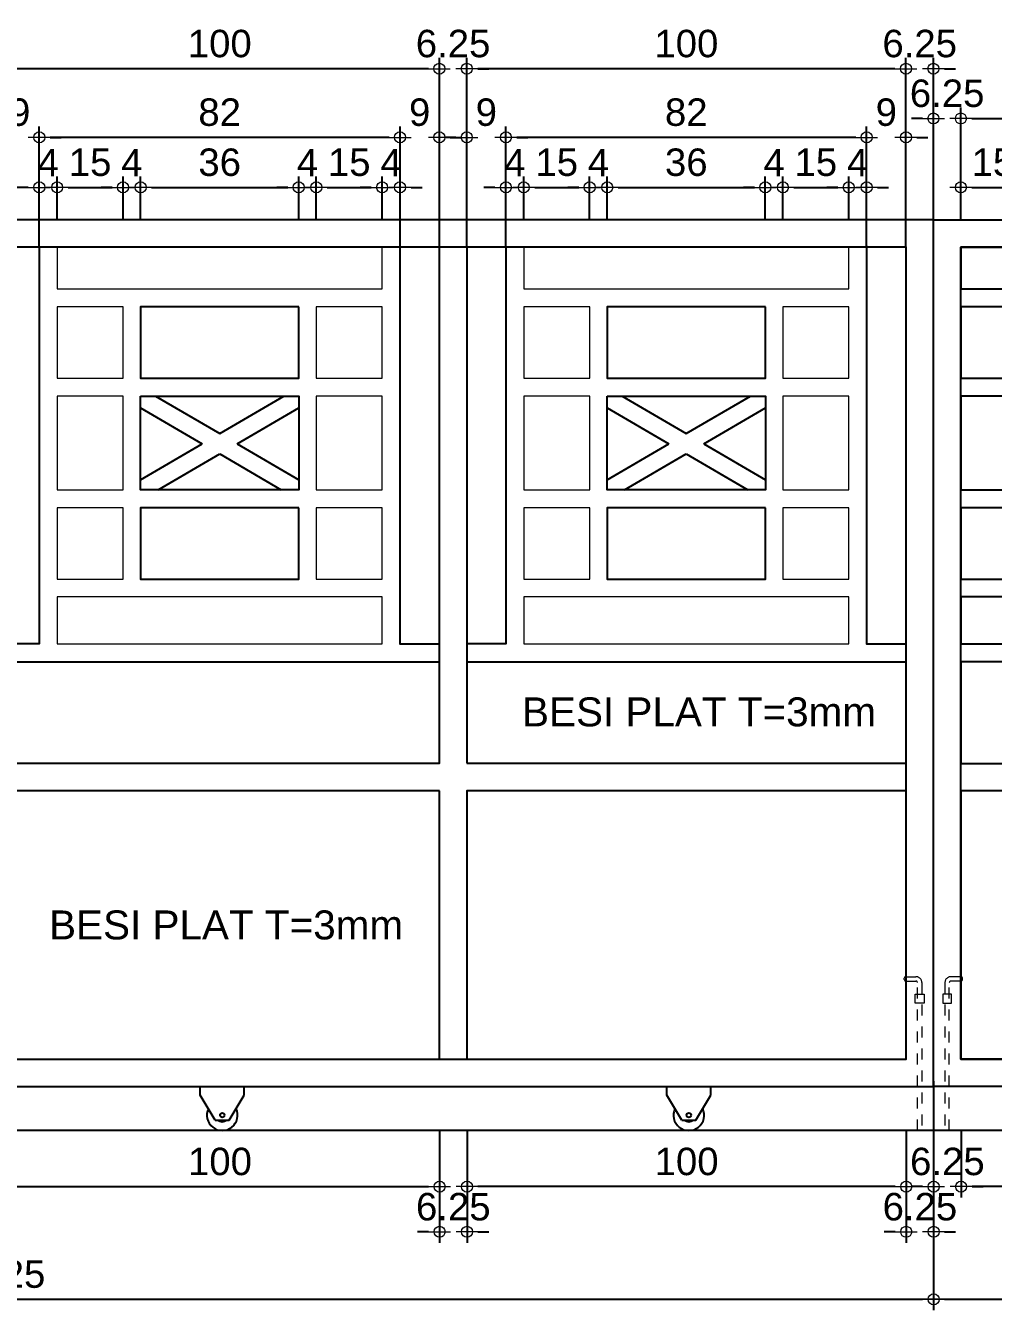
# Model space of a CAD drawing. Header units: millimetres. Extents: x -11 to 1625, y -267 to 180.
# Drawn here: x 881.3 to 890.11, y 23.24 to 34.94 of the extents above; entities that cross this region are included whole.
import ezdxf

# ---------------------------------------------------------------- set-up
doc = ezdxf.new("R2010")
doc.units = ezdxf.units.MM
doc.linetypes.add('HIDDEN', pattern=[0.375, 0.25, -0.125])
doc.layers.add('BESI', color=10, linetype='Continuous')
doc.layers.add('not', color=7, linetype='Continuous', lineweight=20)
doc.layers.add('u', color=6, linetype='Continuous', lineweight=20)
doc.styles.add('aku', font='arial.ttf')
doc.styles.get("Standard").update_dxf_attribs({"font": 'ARIALUNI.TTF'})
doc.dimstyles.new('SK-25', dxfattribs={"dimtxt": 0.25, "dimasz": 0.1, "dimexe": 0.1, "dimexo": 0, "dimgap": 0.1, "dimtad": 1, "dimdec": 0, "dimlfac": 25, "dimzin": 12, "dimdsep": 46, "dimtxsty": 'Standard', "dimblk": 'BULAT', "dimcen": 0.1, "dimclrd": 256, "dimadec": 0, "dimazin": 3, "dimtfac": 1, "dimtdec": 0, "dimtofl": 0, "dimtmove": 0, "dimatfit": 3, "dimldrblk": 'BULAT', "dimfxl": 0, "dimtolj": 1, "dimtzin": 0, "dimarcsym": 0})

# ---------------------------------------------------------------- blocks, each defined once
blk = doc.blocks.new('TAMPAK GERBANG GESER')
at = {"lineweight": 18}
for p, q in [((1.73, 7.101), (0.29, 7.101)), ((1.89, 7.101), (1.89, 6.461)), ((5.98, 7.101), (4.54, 7.101)), ((6.14, 7.101), (6.14, 6.461)), ((0.29, 5.434), (0.29, 6.287)), ((1.73, 6.287), (1.73, 5.434)), ((1.89, 6.274), (1.89, 5.434)), ((4.54, 5.434), (4.54, 6.287)), ((5.98, 6.287), (5.98, 5.434)), ((6.14, 6.274), (6.14, 5.434)), ((1.73, 5.434), (0.29, 5.434)), ((5.98, 5.434), (4.54, 5.434)), ((1.89, 5.271), (1.89, 4.631)), ((6.14, 5.271), (6.14, 4.631))]:
    blk.add_line(p, q, dxfattribs=at)
for p, q in [((0.425, 6.287), (1.01, 5.946)), ((1.01, 5.946), (1.595, 6.287)), ((4.675, 6.287), (5.26, 5.946)), ((5.26, 5.946), (5.845, 6.287)), ((0.29, 6.181), (0.851, 5.854)), ((1.168, 5.854), (1.73, 6.181)), ((4.54, 6.181), (5.101, 5.854)), ((5.418, 5.854), (5.98, 6.181)), ((0.29, 5.526), (0.851, 5.854)), ((1.168, 5.854), (1.73, 5.526)), ((4.54, 5.526), (5.101, 5.854)), ((5.418, 5.854), (5.98, 5.526)), ((0.448, 5.434), (1.01, 5.761)), ((1.01, 5.761), (1.571, 5.434)), ((4.698, 5.434), (5.26, 5.761)), ((5.26, 5.761), (5.821, 5.434)), ((0.833, -0.08), (0.833, 0)), ((0.97, -0.306), (0.833, -0.08)), ((1.097, -0.306), (1.233, -0.08)), ((1.233, -0.08), (1.233, 0)), ((5.083, -0.08), (5.083, 0)), ((5.22, -0.306), (5.083, -0.08)), ((5.347, -0.306), (5.483, -0.08)), ((5.483, -0.08), (5.483, 0)), ((0.97, -0.306), (1.097, -0.306)), ((5.22, -0.306), (5.347, -0.306))]:
    blk.add_line(p, q)
for points in [[(-9.738, 0), (7.511, 0), (7.511, 7.893), (-9.738, 7.893)], [(-9.488, 0.25), (7.261, 0.25), (7.261, 7.643), (-9.488, 7.643)], [(-0.989, 2.943), (3.012, 2.943), (3.012, 7.643), (-0.989, 7.643)], [(3.261, 2.943), (7.261, 2.943), (7.261, 7.643), (3.261, 7.643)], [(1.73, 7.101), (0.29, 7.101), (0.29, 6.45), (1.73, 6.45)], [(5.98, 7.101), (4.54, 7.101), (4.54, 6.45), (5.98, 6.45)], [(0.29, 6.287), (1.73, 6.287), (1.73, 5.434), (0.29, 5.434)], [(4.54, 6.287), (5.98, 6.287), (5.98, 5.434), (4.54, 5.434)], [(1.73, 5.271), (0.29, 5.271), (0.29, 4.62), (1.73, 4.62)], [(5.98, 5.271), (4.54, 5.271), (4.54, 4.62), (5.98, 4.62)], [(3.012, 2.693), (-0.989, 2.693), (-0.989, 0.25), (3.012, 0.25)], [(7.261, 2.693), (3.261, 2.693), (3.261, 0.25), (7.261, 0.25)]]:
    blk.add_lwpolyline(points, close=True)
for points in [[(-0.633, 7.643), (-0.633, 4.031), (-0.991, 4.031)], [(2.652, 7.656), (2.652, 4.031), (3.011, 4.031)], [(3.617, 7.643), (3.617, 4.031), (3.259, 4.031)], [(6.902, 7.656), (6.902, 4.031), (7.261, 4.031)], [(-0.991, 3.868), (3.011, 3.868)], [(3.259, 3.868), (7.261, 3.868)]]:
    blk.add_lwpolyline(points)
for points in [[(2.49, 7.643), (-0.47, 7.643), (-0.47, 7.263), (2.49, 7.263)], [(6.74, 7.643), (3.78, 7.643), (3.78, 7.263), (6.74, 7.263)], [(0.13, 7.101), (-0.47, 7.101), (-0.47, 6.45), (0.13, 6.45)], [(2.49, 7.101), (1.89, 7.101), (1.89, 6.45), (2.49, 6.45)], [(4.38, 7.101), (3.78, 7.101), (3.78, 6.45), (4.38, 6.45)], [(6.74, 7.101), (6.14, 7.101), (6.14, 6.45), (6.74, 6.45)], [(0.13, 6.287), (-0.47, 6.287), (-0.47, 5.434), (0.13, 5.434)], [(2.49, 6.287), (1.89, 6.287), (1.89, 5.434), (2.49, 5.434)], [(4.38, 6.287), (3.78, 6.287), (3.78, 5.434), (4.38, 5.434)], [(6.74, 6.287), (6.14, 6.287), (6.14, 5.434), (6.74, 5.434)], [(0.13, 5.271), (-0.47, 5.271), (-0.47, 4.62), (0.13, 4.62)], [(2.49, 5.271), (1.89, 5.271), (1.89, 4.62), (2.49, 4.62)], [(4.38, 5.271), (3.78, 5.271), (3.78, 4.62), (4.38, 4.62)], [(6.74, 5.271), (6.14, 5.271), (6.14, 4.62), (6.74, 4.62)], [(2.49, 4.458), (-0.47, 4.458), (-0.47, 4.031), (2.49, 4.031)], [(6.74, 4.458), (3.78, 4.458), (3.78, 4.031), (6.74, 4.031)]]:
    blk.add_lwpolyline(points, close=True, dxfattribs=at)
for centre in [(1.033, -0.261), (5.283, -0.261)]:
    blk.add_circle(centre, 0.02)
for centre, radius, start, end in [((1.033, -0.261), 0.14, 154.7256, 25.2744), ((5.283, -0.261), 0.14, 154.7256, 25.2744), ((1.033, -0.261), 0.06, 227.8389, 312.1611), ((5.283, -0.261), 0.06, 227.8389, 312.1611)]:
    blk.add_arc(centre, radius, start, end)
blk = doc.blocks.new('PINTU GERBNAG 3')
at = {"lineweight": 18}
for p, q in [((-1.245, 7.502), (-2.685, 7.502)), ((-1.085, 7.502), (-1.085, 6.862)), ((-2.685, 5.835), (-2.685, 6.688)), ((-1.245, 6.688), (-1.245, 5.835)), ((-1.085, 6.675), (-1.085, 5.835)), ((-1.245, 5.835), (-2.685, 5.835)), ((-1.085, 5.672), (-1.085, 5.032))]:
    blk.add_line(p, q, dxfattribs=at)
for p, q in [((-2.55, 6.688), (-1.965, 6.347)), ((-1.965, 6.347), (-1.38, 6.688)), ((-2.685, 6.582), (-2.124, 6.255)), ((-1.806, 6.255), (-1.245, 6.582)), ((-2.685, 5.927), (-2.124, 6.255)), ((-1.806, 6.255), (-1.245, 5.927)), ((-2.526, 5.835), (-1.965, 6.162)), ((-1.965, 6.162), (-1.404, 5.835))]:
    blk.add_line(p, q)
for points in [[(-0.25, 0.401), (-3.678, 0.401), (-3.678, 8.294), (-0.25, 8.294)], [(0, 0), (-0.25, 0), (-0.25, 8.294), (0, 8.294)], [(-0.5, 0.651), (-3.428, 0.651), (-3.428, 8.044), (-0.5, 8.044)], [(-0.5, 8.044), (-3.428, 8.044), (-3.428, 7.664), (-0.5, 7.664)], [(-2.845, 7.502), (-3.428, 7.502), (-3.428, 6.851), (-2.845, 6.851)], [(-1.245, 7.502), (-2.685, 7.502), (-2.685, 6.851), (-1.245, 6.851)], [(-0.5, 7.502), (-1.085, 7.502), (-1.085, 6.851), (-0.5, 6.851)], [(-2.845, 6.688), (-3.428, 6.688), (-3.428, 5.835), (-2.845, 5.835)], [(-2.685, 6.688), (-1.245, 6.688), (-1.245, 5.835), (-2.685, 5.835)], [(-0.5, 6.688), (-1.085, 6.688), (-1.085, 5.835), (-0.5, 5.835)], [(-2.845, 5.672), (-3.428, 5.672), (-3.428, 5.021), (-2.845, 5.021)], [(-1.245, 5.672), (-2.685, 5.672), (-2.685, 5.021), (-1.245, 5.021)], [(-0.5, 5.672), (-1.085, 5.672), (-1.085, 5.021), (-0.5, 5.021)], [(-0.5, 4.859), (-3.428, 4.859), (-3.428, 4.432), (-0.5, 4.432)], [(-0.5, 4.269), (-3.428, 4.269), (-3.428, 3.344), (-0.5, 3.344)], [(-0.5, 3.094), (-3.428, 3.094), (-3.428, 0.651), (-0.5, 0.651)]]:
    blk.add_lwpolyline(points, close=True)
blk = doc.blocks.new('BULAT')
for p, q in [((-1, 0), (1, 0)), ((0, -1), (0, 1))]:
    blk.add_line(p, q)
blk.add_circle((0, 0), 0.5)
blk = doc.blocks.new('*D939')
at = {"layer": 'Defpoints', "color": 0}
for p in [(872.319, 25.341), (889.569, 25.329), (889.569, 23.341)]:
    blk.add_point(p, dxfattribs=at)
at = {"layer": 'u', "color": 0, "lineweight": -2}
for p, q in [((872.319, 25.341), (872.319, 23.241)), ((889.569, 25.329), (889.569, 23.241))]:
    blk.add_line(p, q, dxfattribs=at)
at = {"layer": 'u', "lineweight": -2}
blk.add_line((872.419, 23.341), (889.469, 23.341), dxfattribs=at)
at = {"layer": 'u', "lineweight": -2, "xscale": 0.1, "yscale": 0.1, "zscale": 0.1, "rotation": 180}
blk.add_blockref('BULAT', (872.319, 23.341), dxfattribs=at)
at = {"layer": 'u', "lineweight": -2, "xscale": 0.1, "yscale": 0.1, "zscale": 0.1}
blk.add_blockref('BULAT', (889.569, 23.341), dxfattribs=at)
at = {"layer": 'u', "color": 0, "insert": (880.944, 23.569), "char_height": 0.25, "attachment_point": 5}
blk.add_mtext('\\A1;431.25', dxfattribs=at)
blk = doc.blocks.new('*D940')
at = {"layer": 'Defpoints', "color": 0}
for p in [(889.319, 24.878), (889.569, 24.878), (889.319, 23.956)]:
    blk.add_point(p, dxfattribs=at)
at = {"layer": 'u', "color": 0, "lineweight": -2}
for p, q in [((889.319, 24.878), (889.319, 23.856)), ((889.569, 24.878), (889.569, 23.856))]:
    blk.add_line(p, q, dxfattribs=at)
at = {"layer": 'u', "lineweight": -2}
for p, q in [((889.219, 23.956), (889.119, 23.956)), ((889.669, 23.956), (889.769, 23.956))]:
    blk.add_line(p, q, dxfattribs=at)
at = {"layer": 'u', "lineweight": -2, "xscale": 0.1, "yscale": 0.1, "zscale": 0.1}
blk.add_blockref('BULAT', (889.319, 23.956), dxfattribs=at)
at = {"layer": 'u', "lineweight": -2, "xscale": 0.1, "yscale": 0.1, "zscale": 0.1, "rotation": 180}
blk.add_blockref('BULAT', (889.569, 23.956), dxfattribs=at)
at = {"layer": 'u', "color": 0, "insert": (889.444, 24.183), "char_height": 0.25, "attachment_point": 5}
blk.add_mtext('\\A1;6.25', dxfattribs=at)
blk = doc.blocks.new('*D941')
at = {"layer": 'Defpoints', "color": 0}
for p in [(885.069, 24.878), (885.319, 24.878), (885.069, 23.956)]:
    blk.add_point(p, dxfattribs=at)
at = {"layer": 'u', "color": 0, "lineweight": -2}
for p, q in [((885.069, 24.878), (885.069, 23.856)), ((885.319, 24.878), (885.319, 23.856))]:
    blk.add_line(p, q, dxfattribs=at)
at = {"layer": 'u', "lineweight": -2}
for p, q in [((884.969, 23.956), (884.869, 23.956)), ((885.419, 23.956), (885.519, 23.956))]:
    blk.add_line(p, q, dxfattribs=at)
at = {"layer": 'u', "lineweight": -2, "xscale": 0.1, "yscale": 0.1, "zscale": 0.1}
blk.add_blockref('BULAT', (885.069, 23.956), dxfattribs=at)
at = {"layer": 'u', "lineweight": -2, "xscale": 0.1, "yscale": 0.1, "zscale": 0.1, "rotation": 180}
blk.add_blockref('BULAT', (885.319, 23.956), dxfattribs=at)
at = {"layer": 'u', "color": 0, "insert": (885.194, 24.183), "char_height": 0.25, "attachment_point": 5}
blk.add_mtext('\\A1;6.25', dxfattribs=at)
blk = doc.blocks.new('*D947')
at = {"layer": 'Defpoints', "color": 0}
for p in [(881.069, 24.878), (885.069, 24.878), (885.069, 24.367)]:
    blk.add_point(p, dxfattribs=at)
at = {"layer": 'u', "color": 0, "lineweight": -2}
for p, q in [((881.069, 24.878), (881.069, 24.267)), ((885.069, 24.878), (885.069, 24.267))]:
    blk.add_line(p, q, dxfattribs=at)
at = {"layer": 'u', "lineweight": -2}
blk.add_line((881.169, 24.367), (884.969, 24.367), dxfattribs=at)
at = {"layer": 'u', "lineweight": -2, "xscale": 0.1, "yscale": 0.1, "zscale": 0.1, "rotation": 180}
blk.add_blockref('BULAT', (881.069, 24.367), dxfattribs=at)
at = {"layer": 'u', "lineweight": -2, "xscale": 0.1, "yscale": 0.1, "zscale": 0.1}
blk.add_blockref('BULAT', (885.069, 24.367), dxfattribs=at)
at = {"layer": 'u', "color": 0, "insert": (883.069, 24.595), "char_height": 0.25, "attachment_point": 5}
blk.add_mtext('\\A1;100', dxfattribs=at)
blk = doc.blocks.new('*D948')
at = {"layer": 'Defpoints', "color": 0}
for p in [(885.319, 24.878), (889.319, 24.878), (885.319, 24.367)]:
    blk.add_point(p, dxfattribs=at)
at = {"layer": 'u', "color": 0, "lineweight": -2}
for p, q in [((885.319, 24.878), (885.319, 24.267)), ((889.319, 24.878), (889.319, 24.267))]:
    blk.add_line(p, q, dxfattribs=at)
at = {"layer": 'u', "lineweight": -2}
blk.add_line((889.219, 24.367), (885.419, 24.367), dxfattribs=at)
at = {"layer": 'u', "lineweight": -2, "xscale": 0.1, "yscale": 0.1, "zscale": 0.1, "rotation": 180}
blk.add_blockref('BULAT', (885.319, 24.367), dxfattribs=at)
at = {"layer": 'u', "lineweight": -2, "xscale": 0.1, "yscale": 0.1, "zscale": 0.1}
blk.add_blockref('BULAT', (889.319, 24.367), dxfattribs=at)
at = {"layer": 'u', "color": 0, "insert": (887.319, 24.595), "char_height": 0.25, "attachment_point": 5}
blk.add_mtext('\\A1;100', dxfattribs=at)
blk = doc.blocks.new('*D949')
at = {"layer": 'Defpoints', "color": 0}
for p in [(889.569, 24.878), (889.819, 24.878), (889.569, 24.367)]:
    blk.add_point(p, dxfattribs=at)
at = {"layer": 'u', "color": 0, "lineweight": -2}
for p, q in [((889.569, 24.878), (889.569, 24.267)), ((889.819, 24.878), (889.819, 24.267))]:
    blk.add_line(p, q, dxfattribs=at)
at = {"layer": 'u', "lineweight": -2}
for p, q in [((889.469, 24.367), (889.369, 24.367)), ((889.919, 24.367), (890.019, 24.367))]:
    blk.add_line(p, q, dxfattribs=at)
at = {"layer": 'u', "lineweight": -2, "xscale": 0.1, "yscale": 0.1, "zscale": 0.1}
blk.add_blockref('BULAT', (889.569, 24.367), dxfattribs=at)
at = {"layer": 'u', "lineweight": -2, "xscale": 0.1, "yscale": 0.1, "zscale": 0.1, "rotation": 180}
blk.add_blockref('BULAT', (889.819, 24.367), dxfattribs=at)
at = {"layer": 'u', "color": 0, "insert": (889.694, 24.595), "char_height": 0.25, "attachment_point": 5}
blk.add_mtext('\\A1;6.25', dxfattribs=at)
blk = doc.blocks.new('*D952')
at = {"layer": 'Defpoints', "color": 0}
for p in [(889.819, 24.878), (892.745, 24.878), (889.819, 24.367)]:
    blk.add_point(p, dxfattribs=at)
at = {"layer": 'u', "color": 0, "lineweight": -2}
for p, q in [((889.819, 24.878), (889.819, 24.267)), ((892.745, 24.878), (892.745, 24.267))]:
    blk.add_line(p, q, dxfattribs=at)
at = {"layer": 'u', "lineweight": -2}
blk.add_line((892.645, 24.367), (889.919, 24.367), dxfattribs=at)
at = {"layer": 'u', "lineweight": -2, "xscale": 0.1, "yscale": 0.1, "zscale": 0.1, "rotation": 180}
blk.add_blockref('BULAT', (889.819, 24.367), dxfattribs=at)
at = {"layer": 'u', "lineweight": -2, "xscale": 0.1, "yscale": 0.1, "zscale": 0.1}
blk.add_blockref('BULAT', (892.745, 24.367), dxfattribs=at)
at = {"layer": 'u', "color": 0, "insert": (891.282, 24.595), "char_height": 0.25, "attachment_point": 5}
blk.add_mtext('\\A1;73', dxfattribs=at)
blk = doc.blocks.new('*D953')
at = {"layer": 'Defpoints', "color": 0}
for p in [(889.569, 24.878), (892.995, 24.878), (892.995, 23.341)]:
    blk.add_point(p, dxfattribs=at)
at = {"layer": 'u', "color": 0, "lineweight": -2}
for p, q in [((889.569, 24.878), (889.569, 23.241)), ((892.995, 24.878), (892.995, 23.241))]:
    blk.add_line(p, q, dxfattribs=at)
at = {"layer": 'u', "lineweight": -2}
blk.add_line((889.669, 23.341), (892.895, 23.341), dxfattribs=at)
at = {"layer": 'u', "lineweight": -2, "xscale": 0.1, "yscale": 0.1, "zscale": 0.1, "rotation": 180}
blk.add_blockref('BULAT', (889.569, 23.341), dxfattribs=at)
at = {"layer": 'u', "lineweight": -2, "xscale": 0.1, "yscale": 0.1, "zscale": 0.1}
blk.add_blockref('BULAT', (892.995, 23.341), dxfattribs=at)
at = {"layer": 'u', "color": 0, "insert": (891.282, 23.569), "char_height": 0.25, "attachment_point": 5}
blk.add_mtext('\\A1;85.5', dxfattribs=at)
blk = doc.blocks.new('*D996')
at = {"layer": 'Defpoints', "color": 0}
for p in [(881.586, 33.468), (881.423, 33.173), (881.586, 33.173)]:
    blk.add_point(p, dxfattribs=at)
at = {"layer": 'u', "lineweight": -2}
for p, q in [((881.323, 33.468), (881.223, 33.468)), ((881.686, 33.468), (881.786, 33.468))]:
    blk.add_line(p, q, dxfattribs=at)
at = {"layer": 'u', "color": 0, "lineweight": -2}
for p, q in [((881.423, 33.173), (881.423, 33.568)), ((881.586, 33.173), (881.586, 33.568))]:
    blk.add_line(p, q, dxfattribs=at)
at = {"layer": 'u', "lineweight": -2, "xscale": 0.1, "yscale": 0.1, "zscale": 0.1}
blk.add_blockref('BULAT', (881.423, 33.468), dxfattribs=at)
at = {"layer": 'u', "lineweight": -2, "xscale": 0.1, "yscale": 0.1, "zscale": 0.1, "rotation": 180}
blk.add_blockref('BULAT', (881.586, 33.468), dxfattribs=at)
at = {"layer": 'u', "color": 0, "insert": (881.505, 33.693), "char_height": 0.25, "attachment_point": 5}
blk.add_mtext('\\A1;4', dxfattribs=at)
blk = doc.blocks.new('*D997')
at = {"layer": 'Defpoints', "color": 0}
for p in [(882.186, 33.468), (881.586, 33.173), (882.186, 33.173)]:
    blk.add_point(p, dxfattribs=at)
at = {"layer": 'u', "color": 0, "lineweight": -2}
for p, q in [((881.586, 33.173), (881.586, 33.568)), ((882.186, 33.173), (882.186, 33.568))]:
    blk.add_line(p, q, dxfattribs=at)
at = {"layer": 'u', "lineweight": -2}
blk.add_line((881.686, 33.468), (882.086, 33.468), dxfattribs=at)
at = {"layer": 'u', "lineweight": -2, "xscale": 0.1, "yscale": 0.1, "zscale": 0.1, "rotation": 180}
blk.add_blockref('BULAT', (881.586, 33.468), dxfattribs=at)
at = {"layer": 'u', "lineweight": -2, "xscale": 0.1, "yscale": 0.1, "zscale": 0.1}
blk.add_blockref('BULAT', (882.186, 33.468), dxfattribs=at)
at = {"layer": 'u', "color": 0, "insert": (881.886, 33.695), "char_height": 0.25, "attachment_point": 5}
blk.add_mtext('\\A1;15', dxfattribs=at)
blk = doc.blocks.new('*D998')
at = {"layer": 'Defpoints', "color": 0}
for p in [(882.346, 33.468), (882.186, 33.173), (882.346, 33.173)]:
    blk.add_point(p, dxfattribs=at)
at = {"layer": 'u', "lineweight": -2}
for p, q in [((882.086, 33.468), (881.986, 33.468)), ((882.446, 33.468), (882.546, 33.468))]:
    blk.add_line(p, q, dxfattribs=at)
at = {"layer": 'u', "color": 0, "lineweight": -2}
for p, q in [((882.186, 33.173), (882.186, 33.568)), ((882.346, 33.173), (882.346, 33.568))]:
    blk.add_line(p, q, dxfattribs=at)
at = {"layer": 'u', "lineweight": -2, "xscale": 0.1, "yscale": 0.1, "zscale": 0.1}
blk.add_blockref('BULAT', (882.186, 33.468), dxfattribs=at)
at = {"layer": 'u', "lineweight": -2, "xscale": 0.1, "yscale": 0.1, "zscale": 0.1, "rotation": 180}
blk.add_blockref('BULAT', (882.346, 33.468), dxfattribs=at)
at = {"layer": 'u', "color": 0, "insert": (882.266, 33.693), "char_height": 0.25, "attachment_point": 5}
blk.add_mtext('\\A1;4', dxfattribs=at)
blk = doc.blocks.new('*D999')
at = {"layer": 'Defpoints', "color": 0}
for p in [(883.786, 33.468), (882.346, 33.173), (883.786, 33.173)]:
    blk.add_point(p, dxfattribs=at)
at = {"layer": 'u', "color": 0, "lineweight": -2}
for p, q in [((882.346, 33.173), (882.346, 33.568)), ((883.786, 33.173), (883.786, 33.568))]:
    blk.add_line(p, q, dxfattribs=at)
at = {"layer": 'u', "lineweight": -2}
blk.add_line((882.446, 33.468), (883.686, 33.468), dxfattribs=at)
at = {"layer": 'u', "lineweight": -2, "xscale": 0.1, "yscale": 0.1, "zscale": 0.1, "rotation": 180}
blk.add_blockref('BULAT', (882.346, 33.468), dxfattribs=at)
at = {"layer": 'u', "lineweight": -2, "xscale": 0.1, "yscale": 0.1, "zscale": 0.1}
blk.add_blockref('BULAT', (883.786, 33.468), dxfattribs=at)
at = {"layer": 'u', "color": 0, "insert": (883.066, 33.695), "char_height": 0.25, "attachment_point": 5}
blk.add_mtext('\\A1;36', dxfattribs=at)
blk = doc.blocks.new('*D1000')
at = {"layer": 'Defpoints', "color": 0}
for p in [(883.946, 33.468), (883.786, 33.173), (883.946, 33.173)]:
    blk.add_point(p, dxfattribs=at)
at = {"layer": 'u', "lineweight": -2}
for p, q in [((883.686, 33.468), (883.586, 33.468)), ((884.046, 33.468), (884.146, 33.468))]:
    blk.add_line(p, q, dxfattribs=at)
at = {"layer": 'u', "color": 0, "lineweight": -2}
for p, q in [((883.786, 33.173), (883.786, 33.568)), ((883.946, 33.173), (883.946, 33.568))]:
    blk.add_line(p, q, dxfattribs=at)
at = {"layer": 'u', "lineweight": -2, "xscale": 0.1, "yscale": 0.1, "zscale": 0.1}
blk.add_blockref('BULAT', (883.786, 33.468), dxfattribs=at)
at = {"layer": 'u', "lineweight": -2, "xscale": 0.1, "yscale": 0.1, "zscale": 0.1, "rotation": 180}
blk.add_blockref('BULAT', (883.946, 33.468), dxfattribs=at)
at = {"layer": 'u', "color": 0, "insert": (883.866, 33.693), "char_height": 0.25, "attachment_point": 5}
blk.add_mtext('\\A1;4', dxfattribs=at)
blk = doc.blocks.new('*D1001')
at = {"layer": 'Defpoints', "color": 0}
for p in [(884.546, 33.468), (883.946, 33.173), (884.546, 33.173)]:
    blk.add_point(p, dxfattribs=at)
at = {"layer": 'u', "color": 0, "lineweight": -2}
for p, q in [((883.946, 33.173), (883.946, 33.568)), ((884.546, 33.173), (884.546, 33.568))]:
    blk.add_line(p, q, dxfattribs=at)
at = {"layer": 'u', "lineweight": -2}
blk.add_line((884.046, 33.468), (884.446, 33.468), dxfattribs=at)
at = {"layer": 'u', "lineweight": -2, "xscale": 0.1, "yscale": 0.1, "zscale": 0.1, "rotation": 180}
blk.add_blockref('BULAT', (883.946, 33.468), dxfattribs=at)
at = {"layer": 'u', "lineweight": -2, "xscale": 0.1, "yscale": 0.1, "zscale": 0.1}
blk.add_blockref('BULAT', (884.546, 33.468), dxfattribs=at)
at = {"layer": 'u', "color": 0, "insert": (884.246, 33.695), "char_height": 0.25, "attachment_point": 5}
blk.add_mtext('\\A1;15', dxfattribs=at)
blk = doc.blocks.new('*D1002')
at = {"layer": 'Defpoints', "color": 0}
for p in [(884.709, 33.468), (884.546, 33.173), (884.709, 33.173)]:
    blk.add_point(p, dxfattribs=at)
at = {"layer": 'u', "lineweight": -2}
for p, q in [((884.446, 33.468), (884.346, 33.468)), ((884.809, 33.468), (884.909, 33.468))]:
    blk.add_line(p, q, dxfattribs=at)
at = {"layer": 'u', "color": 0, "lineweight": -2}
for p, q in [((884.546, 33.173), (884.546, 33.568)), ((884.709, 33.173), (884.709, 33.568))]:
    blk.add_line(p, q, dxfattribs=at)
at = {"layer": 'u', "lineweight": -2, "xscale": 0.1, "yscale": 0.1, "zscale": 0.1}
blk.add_blockref('BULAT', (884.546, 33.468), dxfattribs=at)
at = {"layer": 'u', "lineweight": -2, "xscale": 0.1, "yscale": 0.1, "zscale": 0.1, "rotation": 180}
blk.add_blockref('BULAT', (884.709, 33.468), dxfattribs=at)
at = {"layer": 'u', "color": 0, "insert": (884.627, 33.693), "char_height": 0.25, "attachment_point": 5}
blk.add_mtext('\\A1;4', dxfattribs=at)
blk = doc.blocks.new('*D1003')
at = {"layer": 'Defpoints', "color": 0}
for p in [(885.067, 33.923), (884.709, 32.923), (885.067, 32.923)]:
    blk.add_point(p, dxfattribs=at)
at = {"layer": 'u', "color": 0, "lineweight": -2}
for p, q in [((884.709, 32.923), (884.709, 34.023)), ((885.067, 32.923), (885.067, 34.023))]:
    blk.add_line(p, q, dxfattribs=at)
at = {"layer": 'u', "lineweight": -2}
for p, q in [((884.609, 33.923), (884.509, 33.923)), ((885.167, 33.923), (885.267, 33.923))]:
    blk.add_line(p, q, dxfattribs=at)
at = {"layer": 'u', "lineweight": -2, "xscale": 0.1, "yscale": 0.1, "zscale": 0.1}
blk.add_blockref('BULAT', (884.709, 33.923), dxfattribs=at)
at = {"layer": 'u', "lineweight": -2, "xscale": 0.1, "yscale": 0.1, "zscale": 0.1, "rotation": 180}
blk.add_blockref('BULAT', (885.067, 33.923), dxfattribs=at)
at = {"layer": 'u', "color": 0, "insert": (884.888, 34.151), "char_height": 0.25, "attachment_point": 5}
blk.add_mtext('\\A1;9', dxfattribs=at)
blk = doc.blocks.new('*D1004')
at = {"layer": 'Defpoints', "color": 0}
for p in [(881.423, 33.923), (881.423, 32.923), (884.709, 32.923)]:
    blk.add_point(p, dxfattribs=at)
at = {"layer": 'u', "color": 0, "lineweight": -2}
for p, q in [((881.423, 32.923), (881.423, 34.023)), ((884.709, 32.923), (884.709, 34.023))]:
    blk.add_line(p, q, dxfattribs=at)
at = {"layer": 'u', "lineweight": -2}
blk.add_line((884.609, 33.923), (881.523, 33.923), dxfattribs=at)
at = {"layer": 'u', "lineweight": -2, "xscale": 0.1, "yscale": 0.1, "zscale": 0.1, "rotation": 180}
blk.add_blockref('BULAT', (881.423, 33.923), dxfattribs=at)
at = {"layer": 'u', "lineweight": -2, "xscale": 0.1, "yscale": 0.1, "zscale": 0.1}
blk.add_blockref('BULAT', (884.709, 33.923), dxfattribs=at)
at = {"layer": 'u', "color": 0, "insert": (883.066, 34.151), "char_height": 0.25, "attachment_point": 5}
blk.add_mtext('\\A1;82', dxfattribs=at)
blk = doc.blocks.new('*D1005')
at = {"layer": 'Defpoints', "color": 0}
for p in [(881.067, 33.923), (881.067, 32.923), (881.423, 32.923)]:
    blk.add_point(p, dxfattribs=at)
at = {"layer": 'u', "color": 0, "lineweight": -2}
for p, q in [((881.067, 32.923), (881.067, 34.023)), ((881.423, 32.923), (881.423, 34.023))]:
    blk.add_line(p, q, dxfattribs=at)
at = {"layer": 'u', "lineweight": -2}
for p, q in [((880.967, 33.923), (880.867, 33.923)), ((881.523, 33.923), (881.623, 33.923))]:
    blk.add_line(p, q, dxfattribs=at)
at = {"layer": 'u', "lineweight": -2, "xscale": 0.1, "yscale": 0.1, "zscale": 0.1}
blk.add_blockref('BULAT', (881.067, 33.923), dxfattribs=at)
at = {"layer": 'u', "lineweight": -2, "xscale": 0.1, "yscale": 0.1, "zscale": 0.1, "rotation": 180}
blk.add_blockref('BULAT', (881.423, 33.923), dxfattribs=at)
at = {"layer": 'u', "color": 0, "insert": (881.245, 34.151), "char_height": 0.25, "attachment_point": 5}
blk.add_mtext('\\A1;9', dxfattribs=at)
blk = doc.blocks.new('*D995')
at = {"layer": 'Defpoints', "color": 0}
for p in [(881.067, 34.548), (881.067, 32.923), (885.067, 32.923)]:
    blk.add_point(p, dxfattribs=at)
at = {"layer": 'u', "color": 0, "lineweight": -2}
for p, q in [((881.067, 32.923), (881.067, 34.648)), ((885.067, 32.923), (885.067, 34.648))]:
    blk.add_line(p, q, dxfattribs=at)
at = {"layer": 'u', "lineweight": -2}
blk.add_line((884.967, 34.548), (881.167, 34.548), dxfattribs=at)
at = {"layer": 'u', "lineweight": -2, "xscale": 0.1, "yscale": 0.1, "zscale": 0.1, "rotation": 180}
blk.add_blockref('BULAT', (881.067, 34.548), dxfattribs=at)
at = {"layer": 'u', "lineweight": -2, "xscale": 0.1, "yscale": 0.1, "zscale": 0.1}
blk.add_blockref('BULAT', (885.067, 34.548), dxfattribs=at)
at = {"layer": 'u', "color": 0, "insert": (883.067, 34.776), "char_height": 0.25, "attachment_point": 5}
blk.add_mtext('\\A1;100', dxfattribs=at)
blk = doc.blocks.new('*D1007')
at = {"layer": 'Defpoints', "color": 0}
for p in [(885.836, 33.468), (885.673, 33.173), (885.836, 33.173)]:
    blk.add_point(p, dxfattribs=at)
at = {"layer": 'u', "lineweight": -2}
for p, q in [((885.573, 33.468), (885.473, 33.468)), ((885.936, 33.468), (886.036, 33.468))]:
    blk.add_line(p, q, dxfattribs=at)
at = {"layer": 'u', "color": 0, "lineweight": -2}
for p, q in [((885.673, 33.173), (885.673, 33.568)), ((885.836, 33.173), (885.836, 33.568))]:
    blk.add_line(p, q, dxfattribs=at)
at = {"layer": 'u', "lineweight": -2, "xscale": 0.1, "yscale": 0.1, "zscale": 0.1}
blk.add_blockref('BULAT', (885.673, 33.468), dxfattribs=at)
at = {"layer": 'u', "lineweight": -2, "xscale": 0.1, "yscale": 0.1, "zscale": 0.1, "rotation": 180}
blk.add_blockref('BULAT', (885.836, 33.468), dxfattribs=at)
at = {"layer": 'u', "color": 0, "insert": (885.755, 33.693), "char_height": 0.25, "attachment_point": 5}
blk.add_mtext('\\A1;4', dxfattribs=at)
blk = doc.blocks.new('*D1008')
at = {"layer": 'Defpoints', "color": 0}
for p in [(886.436, 33.468), (885.836, 33.173), (886.436, 33.173)]:
    blk.add_point(p, dxfattribs=at)
at = {"layer": 'u', "color": 0, "lineweight": -2}
for p, q in [((885.836, 33.173), (885.836, 33.568)), ((886.436, 33.173), (886.436, 33.568))]:
    blk.add_line(p, q, dxfattribs=at)
at = {"layer": 'u', "lineweight": -2}
blk.add_line((885.936, 33.468), (886.336, 33.468), dxfattribs=at)
at = {"layer": 'u', "lineweight": -2, "xscale": 0.1, "yscale": 0.1, "zscale": 0.1, "rotation": 180}
blk.add_blockref('BULAT', (885.836, 33.468), dxfattribs=at)
at = {"layer": 'u', "lineweight": -2, "xscale": 0.1, "yscale": 0.1, "zscale": 0.1}
blk.add_blockref('BULAT', (886.436, 33.468), dxfattribs=at)
at = {"layer": 'u', "color": 0, "insert": (886.136, 33.695), "char_height": 0.25, "attachment_point": 5}
blk.add_mtext('\\A1;15', dxfattribs=at)
blk = doc.blocks.new('*D1009')
at = {"layer": 'Defpoints', "color": 0}
for p in [(886.596, 33.468), (886.436, 33.173), (886.596, 33.173)]:
    blk.add_point(p, dxfattribs=at)
at = {"layer": 'u', "lineweight": -2}
for p, q in [((886.336, 33.468), (886.236, 33.468)), ((886.696, 33.468), (886.796, 33.468))]:
    blk.add_line(p, q, dxfattribs=at)
at = {"layer": 'u', "color": 0, "lineweight": -2}
for p, q in [((886.436, 33.173), (886.436, 33.568)), ((886.596, 33.173), (886.596, 33.568))]:
    blk.add_line(p, q, dxfattribs=at)
at = {"layer": 'u', "lineweight": -2, "xscale": 0.1, "yscale": 0.1, "zscale": 0.1}
blk.add_blockref('BULAT', (886.436, 33.468), dxfattribs=at)
at = {"layer": 'u', "lineweight": -2, "xscale": 0.1, "yscale": 0.1, "zscale": 0.1, "rotation": 180}
blk.add_blockref('BULAT', (886.596, 33.468), dxfattribs=at)
at = {"layer": 'u', "color": 0, "insert": (886.516, 33.693), "char_height": 0.25, "attachment_point": 5}
blk.add_mtext('\\A1;4', dxfattribs=at)
blk = doc.blocks.new('*D1010')
at = {"layer": 'Defpoints', "color": 0}
for p in [(888.036, 33.468), (886.596, 33.173), (888.036, 33.173)]:
    blk.add_point(p, dxfattribs=at)
at = {"layer": 'u', "color": 0, "lineweight": -2}
for p, q in [((886.596, 33.173), (886.596, 33.568)), ((888.036, 33.173), (888.036, 33.568))]:
    blk.add_line(p, q, dxfattribs=at)
at = {"layer": 'u', "lineweight": -2}
blk.add_line((886.696, 33.468), (887.936, 33.468), dxfattribs=at)
at = {"layer": 'u', "lineweight": -2, "xscale": 0.1, "yscale": 0.1, "zscale": 0.1, "rotation": 180}
blk.add_blockref('BULAT', (886.596, 33.468), dxfattribs=at)
at = {"layer": 'u', "lineweight": -2, "xscale": 0.1, "yscale": 0.1, "zscale": 0.1}
blk.add_blockref('BULAT', (888.036, 33.468), dxfattribs=at)
at = {"layer": 'u', "color": 0, "insert": (887.316, 33.695), "char_height": 0.25, "attachment_point": 5}
blk.add_mtext('\\A1;36', dxfattribs=at)
blk = doc.blocks.new('*D1011')
at = {"layer": 'Defpoints', "color": 0}
for p in [(888.196, 33.468), (888.036, 33.173), (888.196, 33.173)]:
    blk.add_point(p, dxfattribs=at)
at = {"layer": 'u', "lineweight": -2}
for p, q in [((887.936, 33.468), (887.836, 33.468)), ((888.296, 33.468), (888.396, 33.468))]:
    blk.add_line(p, q, dxfattribs=at)
at = {"layer": 'u', "color": 0, "lineweight": -2}
for p, q in [((888.036, 33.173), (888.036, 33.568)), ((888.196, 33.173), (888.196, 33.568))]:
    blk.add_line(p, q, dxfattribs=at)
at = {"layer": 'u', "lineweight": -2, "xscale": 0.1, "yscale": 0.1, "zscale": 0.1}
blk.add_blockref('BULAT', (888.036, 33.468), dxfattribs=at)
at = {"layer": 'u', "lineweight": -2, "xscale": 0.1, "yscale": 0.1, "zscale": 0.1, "rotation": 180}
blk.add_blockref('BULAT', (888.196, 33.468), dxfattribs=at)
at = {"layer": 'u', "color": 0, "insert": (888.116, 33.693), "char_height": 0.25, "attachment_point": 5}
blk.add_mtext('\\A1;4', dxfattribs=at)
blk = doc.blocks.new('*D1012')
at = {"layer": 'Defpoints', "color": 0}
for p in [(888.796, 33.468), (888.196, 33.173), (888.796, 33.173)]:
    blk.add_point(p, dxfattribs=at)
at = {"layer": 'u', "color": 0, "lineweight": -2}
for p, q in [((888.196, 33.173), (888.196, 33.568)), ((888.796, 33.173), (888.796, 33.568))]:
    blk.add_line(p, q, dxfattribs=at)
at = {"layer": 'u', "lineweight": -2}
blk.add_line((888.296, 33.468), (888.696, 33.468), dxfattribs=at)
at = {"layer": 'u', "lineweight": -2, "xscale": 0.1, "yscale": 0.1, "zscale": 0.1, "rotation": 180}
blk.add_blockref('BULAT', (888.196, 33.468), dxfattribs=at)
at = {"layer": 'u', "lineweight": -2, "xscale": 0.1, "yscale": 0.1, "zscale": 0.1}
blk.add_blockref('BULAT', (888.796, 33.468), dxfattribs=at)
at = {"layer": 'u', "color": 0, "insert": (888.496, 33.695), "char_height": 0.25, "attachment_point": 5}
blk.add_mtext('\\A1;15', dxfattribs=at)
blk = doc.blocks.new('*D1013')
at = {"layer": 'Defpoints', "color": 0}
for p in [(888.959, 33.468), (888.796, 33.173), (888.959, 33.173)]:
    blk.add_point(p, dxfattribs=at)
at = {"layer": 'u', "lineweight": -2}
for p, q in [((888.696, 33.468), (888.596, 33.468)), ((889.059, 33.468), (889.159, 33.468))]:
    blk.add_line(p, q, dxfattribs=at)
at = {"layer": 'u', "color": 0, "lineweight": -2}
for p, q in [((888.796, 33.173), (888.796, 33.568)), ((888.959, 33.173), (888.959, 33.568))]:
    blk.add_line(p, q, dxfattribs=at)
at = {"layer": 'u', "lineweight": -2, "xscale": 0.1, "yscale": 0.1, "zscale": 0.1}
blk.add_blockref('BULAT', (888.796, 33.468), dxfattribs=at)
at = {"layer": 'u', "lineweight": -2, "xscale": 0.1, "yscale": 0.1, "zscale": 0.1, "rotation": 180}
blk.add_blockref('BULAT', (888.959, 33.468), dxfattribs=at)
at = {"layer": 'u', "color": 0, "insert": (888.877, 33.693), "char_height": 0.25, "attachment_point": 5}
blk.add_mtext('\\A1;4', dxfattribs=at)
blk = doc.blocks.new('*D1014')
at = {"layer": 'Defpoints', "color": 0}
for p in [(889.317, 33.923), (888.959, 32.923), (889.317, 32.923)]:
    blk.add_point(p, dxfattribs=at)
at = {"layer": 'u', "color": 0, "lineweight": -2}
for p, q in [((888.959, 32.923), (888.959, 34.023)), ((889.317, 32.923), (889.317, 34.023))]:
    blk.add_line(p, q, dxfattribs=at)
at = {"layer": 'u', "lineweight": -2}
for p, q in [((888.859, 33.923), (888.759, 33.923)), ((889.417, 33.923), (889.517, 33.923))]:
    blk.add_line(p, q, dxfattribs=at)
at = {"layer": 'u', "lineweight": -2, "xscale": 0.1, "yscale": 0.1, "zscale": 0.1}
blk.add_blockref('BULAT', (888.959, 33.923), dxfattribs=at)
at = {"layer": 'u', "lineweight": -2, "xscale": 0.1, "yscale": 0.1, "zscale": 0.1, "rotation": 180}
blk.add_blockref('BULAT', (889.317, 33.923), dxfattribs=at)
at = {"layer": 'u', "color": 0, "insert": (889.138, 34.151), "char_height": 0.25, "attachment_point": 5}
blk.add_mtext('\\A1;9', dxfattribs=at)
blk = doc.blocks.new('*D1015')
at = {"layer": 'Defpoints', "color": 0}
for p in [(885.673, 33.923), (885.673, 32.923), (888.959, 32.923)]:
    blk.add_point(p, dxfattribs=at)
at = {"layer": 'u', "color": 0, "lineweight": -2}
for p, q in [((885.673, 32.923), (885.673, 34.023)), ((888.959, 32.923), (888.959, 34.023))]:
    blk.add_line(p, q, dxfattribs=at)
at = {"layer": 'u', "lineweight": -2}
blk.add_line((888.859, 33.923), (885.773, 33.923), dxfattribs=at)
at = {"layer": 'u', "lineweight": -2, "xscale": 0.1, "yscale": 0.1, "zscale": 0.1, "rotation": 180}
blk.add_blockref('BULAT', (885.673, 33.923), dxfattribs=at)
at = {"layer": 'u', "lineweight": -2, "xscale": 0.1, "yscale": 0.1, "zscale": 0.1}
blk.add_blockref('BULAT', (888.959, 33.923), dxfattribs=at)
at = {"layer": 'u', "color": 0, "insert": (887.316, 34.151), "char_height": 0.25, "attachment_point": 5}
blk.add_mtext('\\A1;82', dxfattribs=at)
blk = doc.blocks.new('*D1016')
at = {"layer": 'Defpoints', "color": 0}
for p in [(885.317, 33.923), (885.317, 32.923), (885.673, 32.923)]:
    blk.add_point(p, dxfattribs=at)
at = {"layer": 'u', "color": 0, "lineweight": -2}
for p, q in [((885.317, 32.923), (885.317, 34.023)), ((885.673, 32.923), (885.673, 34.023))]:
    blk.add_line(p, q, dxfattribs=at)
at = {"layer": 'u', "lineweight": -2}
for p, q in [((885.217, 33.923), (885.117, 33.923)), ((885.773, 33.923), (885.873, 33.923))]:
    blk.add_line(p, q, dxfattribs=at)
at = {"layer": 'u', "lineweight": -2, "xscale": 0.1, "yscale": 0.1, "zscale": 0.1}
blk.add_blockref('BULAT', (885.317, 33.923), dxfattribs=at)
at = {"layer": 'u', "lineweight": -2, "xscale": 0.1, "yscale": 0.1, "zscale": 0.1, "rotation": 180}
blk.add_blockref('BULAT', (885.673, 33.923), dxfattribs=at)
at = {"layer": 'u', "color": 0, "insert": (885.495, 34.151), "char_height": 0.25, "attachment_point": 5}
blk.add_mtext('\\A1;9', dxfattribs=at)
blk = doc.blocks.new('*D1006')
at = {"layer": 'Defpoints', "color": 0}
for p in [(885.317, 34.548), (885.317, 32.923), (889.317, 32.923)]:
    blk.add_point(p, dxfattribs=at)
at = {"layer": 'u', "color": 0, "lineweight": -2}
for p, q in [((885.317, 32.923), (885.317, 34.648)), ((889.317, 32.923), (889.317, 34.648))]:
    blk.add_line(p, q, dxfattribs=at)
at = {"layer": 'u', "lineweight": -2}
blk.add_line((889.217, 34.548), (885.417, 34.548), dxfattribs=at)
at = {"layer": 'u', "lineweight": -2, "xscale": 0.1, "yscale": 0.1, "zscale": 0.1, "rotation": 180}
blk.add_blockref('BULAT', (885.317, 34.548), dxfattribs=at)
at = {"layer": 'u', "lineweight": -2, "xscale": 0.1, "yscale": 0.1, "zscale": 0.1}
blk.add_blockref('BULAT', (889.317, 34.548), dxfattribs=at)
at = {"layer": 'u', "color": 0, "insert": (887.317, 34.776), "char_height": 0.25, "attachment_point": 5}
blk.add_mtext('\\A1;100', dxfattribs=at)
blk = doc.blocks.new('*D1019')
at = {"layer": 'Defpoints', "color": 0}
for p in [(885.067, 34.548), (885.067, 33.626), (885.317, 33.626)]:
    blk.add_point(p, dxfattribs=at)
at = {"layer": 'u', "color": 0, "lineweight": -2}
for p, q in [((885.067, 33.626), (885.067, 34.648)), ((885.317, 33.626), (885.317, 34.648))]:
    blk.add_line(p, q, dxfattribs=at)
at = {"layer": 'u', "lineweight": -2}
for p, q in [((884.967, 34.548), (884.867, 34.548)), ((885.417, 34.548), (885.517, 34.548))]:
    blk.add_line(p, q, dxfattribs=at)
at = {"layer": 'u', "lineweight": -2, "xscale": 0.1, "yscale": 0.1, "zscale": 0.1}
blk.add_blockref('BULAT', (885.067, 34.548), dxfattribs=at)
at = {"layer": 'u', "lineweight": -2, "xscale": 0.1, "yscale": 0.1, "zscale": 0.1, "rotation": 180}
blk.add_blockref('BULAT', (885.317, 34.548), dxfattribs=at)
at = {"layer": 'u', "color": 0, "insert": (885.192, 34.776), "char_height": 0.25, "attachment_point": 5}
blk.add_mtext('\\A1;6.25', dxfattribs=at)
blk = doc.blocks.new('*D1020')
at = {"layer": 'Defpoints', "color": 0}
for p in [(889.317, 34.548), (889.317, 33.626), (889.567, 33.626)]:
    blk.add_point(p, dxfattribs=at)
at = {"layer": 'u', "color": 0, "lineweight": -2}
for p, q in [((889.317, 33.626), (889.317, 34.648)), ((889.567, 33.626), (889.567, 34.648))]:
    blk.add_line(p, q, dxfattribs=at)
at = {"layer": 'u', "lineweight": -2}
for p, q in [((889.217, 34.548), (889.117, 34.548)), ((889.667, 34.548), (889.767, 34.548))]:
    blk.add_line(p, q, dxfattribs=at)
at = {"layer": 'u', "lineweight": -2, "xscale": 0.1, "yscale": 0.1, "zscale": 0.1}
blk.add_blockref('BULAT', (889.317, 34.548), dxfattribs=at)
at = {"layer": 'u', "lineweight": -2, "xscale": 0.1, "yscale": 0.1, "zscale": 0.1, "rotation": 180}
blk.add_blockref('BULAT', (889.567, 34.548), dxfattribs=at)
at = {"layer": 'u', "color": 0, "insert": (889.442, 34.776), "char_height": 0.25, "attachment_point": 5}
blk.add_mtext('\\A1;6.25', dxfattribs=at)
blk = doc.blocks.new('*D1021')
at = {"layer": 'Defpoints', "color": 0}
for p in [(889.567, 34.095), (889.567, 33.173), (889.817, 33.173)]:
    blk.add_point(p, dxfattribs=at)
at = {"layer": 'u', "color": 0, "lineweight": -2}
for p, q in [((889.567, 33.173), (889.567, 34.195)), ((889.817, 33.173), (889.817, 34.195))]:
    blk.add_line(p, q, dxfattribs=at)
at = {"layer": 'u', "lineweight": -2}
for p, q in [((889.467, 34.095), (889.367, 34.095)), ((889.917, 34.095), (890.017, 34.095))]:
    blk.add_line(p, q, dxfattribs=at)
at = {"layer": 'u', "lineweight": -2, "xscale": 0.1, "yscale": 0.1, "zscale": 0.1}
blk.add_blockref('BULAT', (889.567, 34.095), dxfattribs=at)
at = {"layer": 'u', "lineweight": -2, "xscale": 0.1, "yscale": 0.1, "zscale": 0.1, "rotation": 180}
blk.add_blockref('BULAT', (889.817, 34.095), dxfattribs=at)
at = {"layer": 'u', "color": 0, "insert": (889.692, 34.323), "char_height": 0.25, "attachment_point": 5}
blk.add_mtext('\\A1;6.25', dxfattribs=at)
blk = doc.blocks.new('*D1024')
at = {"layer": 'Defpoints', "color": 0}
for p in [(890.4, 33.468), (889.817, 33.173), (890.4, 33.173)]:
    blk.add_point(p, dxfattribs=at)
at = {"layer": 'u', "color": 0, "lineweight": -2}
for p, q in [((889.817, 33.173), (889.817, 33.568)), ((890.4, 33.173), (890.4, 33.568))]:
    blk.add_line(p, q, dxfattribs=at)
at = {"layer": 'u', "lineweight": -2}
blk.add_line((889.917, 33.468), (890.3, 33.468), dxfattribs=at)
at = {"layer": 'u', "lineweight": -2, "xscale": 0.1, "yscale": 0.1, "zscale": 0.1, "rotation": 180}
blk.add_blockref('BULAT', (889.817, 33.468), dxfattribs=at)
at = {"layer": 'u', "lineweight": -2, "xscale": 0.1, "yscale": 0.1, "zscale": 0.1}
blk.add_blockref('BULAT', (890.4, 33.468), dxfattribs=at)
at = {"layer": 'u', "color": 0, "insert": (890.109, 33.695), "char_height": 0.25, "attachment_point": 5}
blk.add_mtext('\\A1;15', dxfattribs=at)
blk = doc.blocks.new('*D1029')
at = {"layer": 'Defpoints', "color": 0}
for p in [(892.745, 34.095), (889.817, 33.173), (892.745, 33.173)]:
    blk.add_point(p, dxfattribs=at)
at = {"layer": 'u', "color": 0, "lineweight": -2}
for p, q in [((889.817, 33.173), (889.817, 34.195)), ((892.745, 33.173), (892.745, 34.195))]:
    blk.add_line(p, q, dxfattribs=at)
at = {"layer": 'u', "lineweight": -2}
blk.add_line((889.917, 34.095), (892.645, 34.095), dxfattribs=at)
at = {"layer": 'u', "lineweight": -2, "xscale": 0.1, "yscale": 0.1, "zscale": 0.1, "rotation": 180}
blk.add_blockref('BULAT', (889.817, 34.095), dxfattribs=at)
at = {"layer": 'u', "lineweight": -2, "xscale": 0.1, "yscale": 0.1, "zscale": 0.1}
blk.add_blockref('BULAT', (892.745, 34.095), dxfattribs=at)
at = {"layer": 'u', "color": 0, "insert": (891.281, 34.323), "char_height": 0.25, "attachment_point": 5}
blk.add_mtext('\\A1;73', dxfattribs=at)

msp = doc.modelspace()

# ---------------------------------------------------------------- linework, layer by layer
msp.add_lwpolyline([(899.2596857, 24.8782365), (871.5140916, 24.8782365)])
at = {"layer": 'BESI', "linetype": 'HIDDEN', "lineweight": 18, "ltscale": 0.2}
for p, q in [((889.3019548, 26.2532904), (889.3019548, 26.2652904)), ((889.3159548, 26.2792904), (889.4079548, 26.2792904)), ((889.3159548, 26.2392904), (889.4079548, 26.2392904)), ((889.4219548, 24.8792904), (889.4219548, 26.2252904)), ((889.4619548, 26.2252904), (889.4619548, 24.8792904)), ((889.6719548, 26.2252904), (889.6719548, 24.8792904)), ((889.7119548, 24.8792904), (889.7119548, 26.2252904)), ((889.8179548, 26.2792904), (889.7259548, 26.2792904)), ((889.8179548, 26.2392904), (889.7259548, 26.2392904)), ((889.8319548, 26.2532904), (889.8319548, 26.2652904))]:
    msp.add_line(p, q, dxfattribs=at)
for points in [[(889.4019548, 26.1192904), (889.4819548, 26.1192904), (889.4819548, 26.0392904), (889.4019548, 26.0392904)], [(889.7319548, 26.1192904), (889.6519548, 26.1192904), (889.6519548, 26.0392904), (889.7319548, 26.0392904)]]:
    msp.add_lwpolyline(points, close=True, dxfattribs=at)
for centre, radius, start, end in [((889.3159548, 26.2652904), 0.014, 90, 180), ((889.3159548, 26.2532904), 0.014, 180, 270), ((889.4079548, 26.2252904), 0.054, 0, 90), ((889.4079548, 26.2252904), 0.014, 0, 90), ((889.7259548, 26.2252904), 0.054, 90, 180), ((889.7259548, 26.2252904), 0.014, 90, 180), ((889.8179548, 26.2652904), 0.014, 0, 90), ((889.8179548, 26.2532904), 0.014, 270, 0)]:
    msp.add_arc(centre, radius, start, end, dxfattribs=at)

# ---------------------------------------------------------------- block references
at = {"layer": 'BESI'}
for name, p in [('TAMPAK GERBANG GESER', (882.0564459, 25.2792904)), ('PINTU GERBNAG 3', (893.245008, 24.8782365))]:
    msp.add_blockref(name, p, dxfattribs=at)

# ---------------------------------------------------------------- texts
at = {"layer": 'not', "char_height": 0.263729155, "attachment_point": 7, "style": 'aku'}
for insert in [(885.8201739, 28.5553696), (881.5124163, 26.6148092)]:
    msp.add_mtext('BESI PLAT T=3mm', dxfattribs=dict(at, insert=insert))

# ---------------------------------------------------------------- dimensions: what is measured, and where the dimension line sits
at = {"layer": 'u'}
for base, p1, p2, picture, middle in [((881.0669552, 34.5483243), (885.0669552, 32.9226835), (881.0669552, 32.9226835), '*D995', (883.0669552, 34.7760528)), ((885.3169562, 34.5483243), (889.3169562, 32.9226835), (885.3169562, 32.9226835), '*D1006', (887.3169562, 34.7760528)), ((892.7450913, 34.0953991), (889.8169562, 33.1726835), (892.7450913, 33.1726835), '*D1029', (891.2810237, 34.3231277)), ((881.4234525, 33.9234456), (884.7087249, 32.9226835), (881.4234525, 32.9226835), '*D1004', (883.0660887, 34.1511741)), ((885.6734535, 33.9234456), (888.958726, 32.9226835), (885.6734535, 32.9226835), '*D1015', (887.3160897, 34.1511741)), ((882.1860887, 33.4677144), (881.5860887, 33.1726835), (882.1860887, 33.1726835), '*D997', (881.8860887, 33.6954429)), ((883.7860887, 33.4677144), (882.3460887, 33.1726835), (883.7860887, 33.1726835), '*D999', (883.0660887, 33.6954429)), ((884.5460887, 33.4677144), (883.9460887, 33.1726835), (884.5460887, 33.1726835), '*D1001', (884.2460887, 33.6954429)), ((886.4360897, 33.4677144), (885.8360897, 33.1726835), (886.4360897, 33.1726835), '*D1008', (886.1360897, 33.6954429)), ((888.0360897, 33.4677144), (886.5960897, 33.1726835), (888.0360897, 33.1726835), '*D1010', (887.3160897, 33.6954429)), ((888.7960897, 33.4677144), (888.1960897, 33.1726835), (888.7960897, 33.1726835), '*D1012', (888.4960897, 33.6954429)), ((890.4001559, 33.4677144), (889.8169562, 33.1726835), (890.4001559, 33.1726835), '*D1024', (890.108556, 33.6954429))]:
    dim = msp.add_linear_dim(base=base, p1=p1, p2=p2, dimstyle='SK-25', dxfattribs=at)
    dim.commit()
    dim.dimension.update_dxf_attribs({"geometry": picture, "text_midpoint": middle})
for base, p1, p2, picture, middle in [((885.0669552, 34.5483243), (885.3169552, 33.6256087), (885.0669552, 33.6256087), '*D1019', (885.1919552, 34.5483243)), ((889.3169562, 34.5483243), (889.5669562, 33.6256087), (889.3169562, 33.6256087), '*D1020', (889.4419562, 34.5483243)), ((889.5669562, 34.0953991), (889.8169562, 33.1726835), (889.5669562, 33.1726835), '*D1021', (889.6919562, 34.0953991)), ((885.0686866, 23.9555209), (885.3186866, 24.8782365), (885.0686866, 24.8782365), '*D941', (885.1936866, 23.9555209)), ((889.3186866, 23.9555209), (889.5686866, 24.8782365), (889.3186866, 24.8782365), '*D940', (889.4436866, 23.9555209)), ((889.5686866, 24.3668787), (889.8186866, 24.8782365), (889.5686866, 24.8782365), '*D949', (889.6936866, 24.3668787))]:
    dim = msp.add_linear_dim(base=base, p1=p1, p2=p2, dimstyle='SK-25', override={"dimdec": 2}, dxfattribs=at)
    dim.commit()
    dim.dimension.update_dxf_attribs({"geometry": picture, "text_midpoint": middle, "dimtype": 160})
for base, p1, p2, picture, middle in [((881.0669552, 33.9234456), (881.4234525, 32.9226835), (881.0669552, 32.9226835), '*D1005', (881.2452038, 33.9234456)), ((885.0669552, 33.9234456), (884.7087249, 32.9226835), (885.0669552, 32.9226835), '*D1003', (884.88784, 33.9234456)), ((885.3169562, 33.9234456), (885.6734535, 32.9226835), (885.3169562, 32.9226835), '*D1016', (885.4952049, 33.9234456)), ((889.3169562, 33.9234456), (888.958726, 32.9226835), (889.3169562, 32.9226835), '*D1014', (889.1378411, 33.9234456)), ((881.5860887, 33.4677144), (881.4234525, 33.1726835), (881.5860887, 33.1726835), '*D996', (881.5047706, 33.4677144)), ((882.3460887, 33.4677144), (882.1860887, 33.1726835), (882.3460887, 33.1726835), '*D998', (882.2660887, 33.4677144)), ((883.9460887, 33.4677144), (883.7860887, 33.1726835), (883.9460887, 33.1726835), '*D1000', (883.8660887, 33.4677144)), ((884.7087249, 33.4677144), (884.5460887, 33.1726835), (884.7087249, 33.1726835), '*D1002', (884.6274068, 33.4677144)), ((885.8360897, 33.4677144), (885.6734535, 33.1726835), (885.8360897, 33.1726835), '*D1007', (885.7547716, 33.4677144)), ((886.5960897, 33.4677144), (886.4360897, 33.1726835), (886.5960897, 33.1726835), '*D1009', (886.5160897, 33.4677144)), ((888.1960897, 33.4677144), (888.0360897, 33.1726835), (888.1960897, 33.1726835), '*D1011', (888.1160897, 33.4677144)), ((888.958726, 33.4677144), (888.7960897, 33.1726835), (888.958726, 33.1726835), '*D1013', (888.8774079, 33.4677144)), ((889.8186866, 24.3668787), (892.7450913, 24.8782365), (889.8186866, 24.8782365), '*D952', (891.2818889, 24.3668787))]:
    dim = msp.add_linear_dim(base=base, p1=p1, p2=p2, dimstyle='SK-25', dxfattribs=at)
    dim.commit()
    dim.dimension.update_dxf_attribs({"geometry": picture, "text_midpoint": middle, "dimtype": 160})
for base, p1, p2, picture, middle in [((889.5686866, 23.340897), (872.3186866, 25.3412213), (889.5686866, 25.329484), '*D939', (880.9436866, 23.5686255)), ((885.0686866, 24.3668787), (881.0686866, 24.8782365), (885.0686866, 24.8782365), '*D947', (883.0686866, 24.5946073))]:
    dim = msp.add_linear_dim(base=base, p1=p1, p2=p2, dimstyle='SK-25', override={"dimdec": 2}, dxfattribs=at)
    dim.commit()
    dim.dimension.update_dxf_attribs({"geometry": picture, "text_midpoint": middle})
dim = msp.add_linear_dim(base=(885.3186866, 24.3668787), p1=(889.3186866, 24.8782365), p2=(885.3186866, 24.8782365), angle=180, dimstyle='SK-25', override={"dimdec": 2}, dxfattribs=at)
dim.commit()
dim.dimension.update_dxf_attribs({"geometry": '*D948', "text_midpoint": (887.3186866, 24.5946073)})
dim = msp.add_linear_dim(base=(892.9950913, 23.340897), p1=(889.5686866, 24.8782365), p2=(892.9950913, 24.8782365), text='85.5', dimstyle='SK-25', dxfattribs=at)
dim.commit()
dim.dimension.update_dxf_attribs({"geometry": '*D953', "text_midpoint": (891.2818889, 23.5686255)})

doc.saveas('drawing.dxf')
